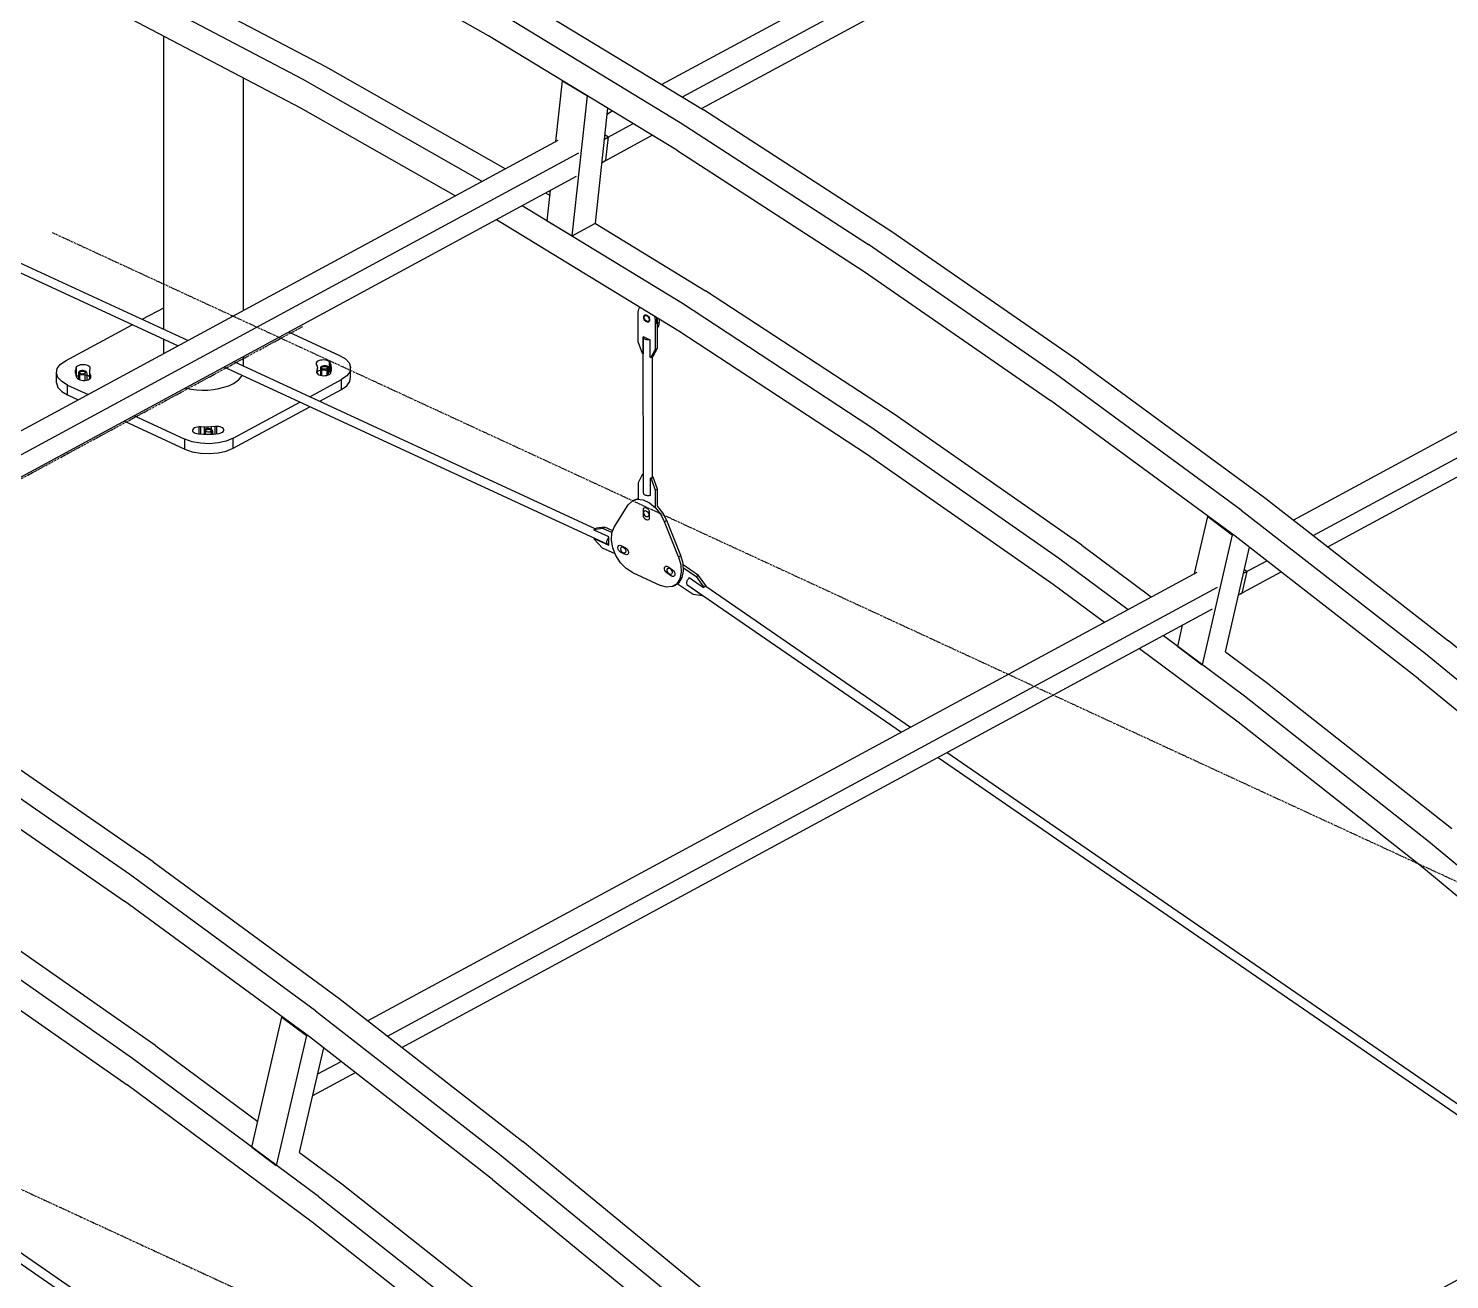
# Model space of a CAD drawing. Header units: millimetres. Extents: x 374 to 117179, y 600 to 17652.
# Drawn here: x 8584 to 11075, y 9114 to 11307 of the extents above; entities that cross this region are included whole.
import ezdxf

# ---------------------------------------------------------------- set-up
doc = ezdxf.new("R2010")
doc.units = ezdxf.units.MM
doc.linetypes.add('DXK_LINE_DOT3', pattern=[5.9187, 2.979, -0.9799, 0.9799, -0.9799])

# ---------------------------------------------------------------- blocks, each defined once
blk = doc.blocks.new('Part-502061-13867 - 2165')
at = {"color": 7, "linetype": 'Continuous'}
for p, q in [((9575.7, 10429.3), (9579.8, 10431.5)), ((9575.7, 10429.3), (9590.4, 10431.2)), ((9575.7, 10428), (9575.7, 10429.3)), ((9601.4, 10416.1), (9575.7, 10428)), ((9576.4, 10413.7), (9575.7, 10413.3)), ((9575.7, 10413.3), (9601.4, 10401.4)), ((9575.7, 10413.3), (9575.7, 10412)), ((9590.4, 10396.5), (9575.7, 10412)), ((9594.5, 10433.4), (9579.8, 10431.5)), ((9590.4, 10431.2), (9594.5, 10433.4)), ((9590.4, 10431.2), (9607.1, 10423.5)), ((9608.4, 10426.9), (9594.5, 10433.4)), ((9601.4, 10401.4), (9601.4, 10416.1)), ((9612.8, 10386.2), (9590.4, 10396.5))]:
    blk.add_line(p, q, dxfattribs=at)
blk = doc.blocks.new('Part-502061-13768 - 2165')
at = {"color": 7, "linetype": 'Continuous'}
for p, q in [((8117.6, 9464.1), (8116.8, 9462.8)), ((8118.6, 9465.3), (8117.6, 9464.1)), ((8119.6, 9466.4), (8118.6, 9465.3)), ((8120.3, 9467), (8119.6, 9466.4)), ((8115.3, 9458.8), (8115.1, 9457.6)), ((8115.1, 9457.6), (8115.3, 9456.6)), ((8115.6, 9460.1), (8115.3, 9458.8)), ((8115.3, 9456.6), (8115.6, 9455.8)), ((8116.1, 9461.4), (8115.6, 9460.1)), ((8115.6, 9455.8), (8116.1, 9455.2)), ((8116.8, 9462.8), (8116.1, 9461.4)), ((8116.1, 9455.2), (10874.7, 7556)), ((8148.9, 9452), (10882.5, 7570)), ((10952.1, 7502.7), (10990.7, 7476.2)), ((10989.7, 7478.6), (10989.8, 7479.5)), ((10989.8, 7477.6), (10989.7, 7478.6)), ((10990.1, 7476.7), (10989.8, 7477.6)), ((10990.7, 7476.2), (10990.1, 7476.7)), ((10991.3, 7475.8), (10990.7, 7476.2)), ((10992.2, 7475.7), (10991.3, 7475.8)), ((10993.1, 7475.9), (10992.2, 7475.7))]:
    blk.add_line(p, q, dxfattribs=at)
blk = doc.blocks.new('GridLine-502061-2286 - 2165')
at = {"color": 246, "linetype": 'DXK_LINE_DOT3'}
blk.add_line((1097.5, 6475.3), (9065.2, 10785), dxfattribs=at)
blk = doc.blocks.new('Part-502061-13780 - 2165')
at = {"color": 7, "linetype": 'Continuous'}
for p, q in [((10256.1, 8663.7), (11719.9, 9455.4)), ((11792.8, 9417.6), (11805.8, 9452.1)), ((11800.8, 9449.4), (11805.8, 9452.1)), ((11802.8, 9454.8), (11805.8, 9452.1)), ((10290.3, 8632.4), (11754.2, 9424.2)), ((11787.8, 9414.9), (11792.8, 9417.6)), ((10309.2, 8615.1), (11741.2, 9389.7)), ((10165.4, 8537.4), (10230.2, 8572.4)), ((10178.4, 8571.9), (10211.4, 8589.7))]:
    blk.add_line(p, q, dxfattribs=at)
blk = doc.blocks.new('GridLine-502061-2292 - 2165')
at = {"color": 246, "linetype": 'DXK_LINE_DOT3'}
blk.add_line((6929.2, 10031.7), (17419.5, 5183.1), dxfattribs=at)
blk = doc.blocks.new('GridLine-502061-2293 - 2165')
at = {"color": 246, "linetype": 'DXK_LINE_DOT3'}
blk.add_line((8626.2, 10949.6), (18693.3, 6296.6), dxfattribs=at)
blk = doc.blocks.new('Part-502061-13895 - 2165')
at = {"color": 7, "linetype": 'Continuous'}
for p, q in [((9685.8, 10789.6), (9685.8, 10800.4)), ((9689.8, 10791.8), (9685.8, 10789.6)), ((9686.6, 10782.4), (9687.9, 10784)), ((9687.9, 10784), (9689, 10786.3)), ((9689, 10786.3), (9689.6, 10788.9)), ((9689.6, 10788.9), (9689.8, 10791.8)), ((9689.8, 10797.9), (9689.8, 10791.8))]:
    blk.add_line(p, q, dxfattribs=at)
blk = doc.blocks.new('Part-502061-13770 - 2165')
at = {"color": 7, "linetype": 'Continuous'}
for p, q in [((8071.6, 10331.8), (9512.8, 11111.3)), ((9594.1, 11113.5), (9600.8, 11117.1)), ((9594.9, 11120.7), (9600.8, 11117.1)), ((9596.4, 11076.2), (9600.8, 11117.1)), ((8108, 10309.7), (9549.2, 11089.2)), ((9589.6, 11072.5), (9596.4, 11076.2)), ((8141.6, 10289.3), (9544.8, 11048.3)), ((7971.7, 10236), (8021.7, 10263)), ((7976.5, 10280.3), (7985.3, 10285.1)), ((7967.3, 10195), (8055.3, 10242.6))]:
    blk.add_line(p, q, dxfattribs=at)
blk = doc.blocks.new('Part-502061-13771 - 2165')
at = {"color": 7, "linetype": 'Continuous'}
for p, q in [((8802.7, 9846.4), (8474.9, 10073.1)), ((8762, 9824.4), (8434.2, 10051.1)), ((8426.5, 10003.5), (8752.8, 9777.8)), ((8802.7, 9846.4), (9128.1, 9607.4)), ((9087.4, 9585.4), (8762, 9824.4)), ((9076.8, 9539.9), (8752.8, 9777.8)), ((9128.1, 9607.4), (9450.7, 9356.4)), ((9087.4, 9585.4), (9410, 9334.4)), ((9397.9, 9290), (9076.8, 9539.9)), ((9770.1, 9093.6), (9450.7, 9356.4)), ((9410, 9334.4), (9729.4, 9071.6)), ((9397.9, 9290), (9715.8, 9028.5))]:
    blk.add_line(p, q, dxfattribs=at)
blk = doc.blocks.new('Part-502061-13779 - 2165')
at = {"color": 7, "linetype": 'Continuous'}
for p, q in [((9178.7, 9568.1), (10632.6, 10354.5)), ((10711.1, 10317.6), (10719.9, 10355.6)), ((10713.8, 10352.3), (10719.9, 10355.6)), ((10715.3, 10359), (10719.9, 10355.6)), ((9213.7, 9540.9), (10668.3, 10327.7)), ((10705, 10314.3), (10711.1, 10317.6)), ((9238.9, 9521.3), (10659.5, 10289.7)), ((9091.5, 9474.8), (9132.2, 9496.8)), ((9082.7, 9436.8), (9157.4, 9477.2))]:
    blk.add_line(p, q, dxfattribs=at)
blk = doc.blocks.new('Part-502061-13899 - 2165')
at = {"color": 7, "linetype": 'Continuous'}
for p, q in [((9758.6, 10348.6), (9731.8, 10367.1)), ((9732.1, 10361.9), (9754.6, 10346.4)), ((9742, 10344), (9742.2, 10344.8)), ((9742.2, 10344.8), (9767.4, 10327.4)), ((9754.6, 10346.4), (9758.6, 10348.6)), ((9754.6, 10346.4), (9767.6, 10328.6)), ((9771.7, 10330.8), (9758.6, 10348.6)), ((9749, 10315), (9721.2, 10334.1)), ((9739.8, 10331.4), (9739.9, 10331.7)), ((9739.8, 10331.4), (9740, 10331.6)), ((9739.8, 10331.4), (9765.1, 10314.1)), ((9764.8, 10312.9), (9749, 10315)), ((9765.1, 10314.1), (9764.8, 10312.9)), ((9764.8, 10312.9), (9766.2, 10313.6)), ((9765.1, 10314.1), (9765.3, 10314.2)), ((9771.5, 10329.6), (9767.4, 10327.4)), ((9767.4, 10327.4), (9767.6, 10328.6)), ((9767.6, 10328.6), (9771.7, 10330.8)), ((9771.7, 10330.8), (9771.5, 10329.6))]:
    blk.add_line(p, q, dxfattribs=at)
blk = doc.blocks.new('Part-502061-13803 - 2165')
at = {"color": 7, "linetype": 'Continuous'}
for p, q in [((8807.7, 9524.1), (8479.3, 9753.6)), ((8767, 9502.1), (8438.6, 9731.5)), ((8430.7, 9684.1), (8757.6, 9455.7)), ((8807.7, 9524.1), (8986.3, 9391.4)), ((9092.8, 9259.9), (8767, 9502.1)), ((9081.9, 9214.7), (8757.6, 9455.7)), ((9059.6, 9336.9), (9133.6, 9282)), ((9133.6, 9282), (9456.4, 9027.4)), ((9092.8, 9259.9), (9415.7, 9005.4)), ((9403.2, 8961.4), (9081.9, 9214.7))]:
    blk.add_line(p, q, dxfattribs=at)
blk = doc.blocks.new('Bolt-502061-13923 - 2165')
at = {"color": 7, "linetype": 'Continuous'}
for p, q in [((9662.7, 10801.3), (9662.9, 10803)), ((9662.9, 10799.3), (9662.7, 10801.3)), ((9662.9, 10803), (9663.6, 10804.4)), ((9663.6, 10797.3), (9662.9, 10799.3)), ((9663.4, 10800.9), (9664, 10803.3)), ((9664, 10798.1), (9663.4, 10800.9)), ((9663.6, 10804.4), (9664.8, 10805.2)), ((9664.8, 10795.4), (9663.6, 10797.3)), ((9664, 10803.3), (9665.6, 10804.4)), ((9665.6, 10795.4), (9664, 10798.1)), ((9664.8, 10805.2), (9666.2, 10805.4)), ((9666.2, 10793.9), (9664.8, 10795.4)), ((9665.6, 10804.4), (9667.8, 10804.1)), ((9667.8, 10793.7), (9665.6, 10795.4)), ((9666.2, 10805.4), (9667.8, 10805)), ((9667.8, 10792.8), (9666.2, 10793.9)), ((9667.8, 10805), (9669.4, 10803.9)), ((9667.8, 10804.1), (9670, 10802.4)), ((9670, 10793.4), (9667.8, 10793.7)), ((9669.4, 10792.4), (9667.8, 10792.8)), ((9669.4, 10803.9), (9670.8, 10802.4)), ((9670.8, 10792.6), (9669.4, 10792.4)), ((9670, 10802.4), (9671.6, 10799.7)), ((9671.6, 10794.5), (9670, 10793.4)), ((9670.8, 10802.4), (9672, 10800.5)), ((9672, 10793.4), (9670.8, 10792.6)), ((9671.6, 10799.7), (9672.2, 10796.9)), ((9672.2, 10796.9), (9671.6, 10794.5)), ((9672, 10800.5), (9672.7, 10798.5)), ((9672.7, 10794.8), (9672, 10793.4)), ((9672.7, 10798.5), (9672.9, 10796.5)), ((9672.9, 10796.5), (9672.7, 10794.8))]:
    blk.add_line(p, q, dxfattribs=at)
blk = doc.blocks.new('Part-502061-13889 - 2165')
at = {"color": 7, "linetype": 'Continuous'}
for p, q in [((8770.6, 11416.3), (9105.1, 11240.4)), ((9064.4, 11218.4), (8729.9, 11394.3)), ((8728.3, 11343.1), (9061.2, 11168.1)), ((9105.1, 11240.4), (9420.3, 11061.3)), ((9379.5, 11039.2), (9064.4, 11218.4)), ((9061.2, 11168.1), (9332.5, 11013.8)), ((9490.7, 11019), (9498.4, 11014.3)), ((9449.9, 10997), (9730.3, 10825.5)), ((9404.5, 10972.4), (9724, 10777)), ((9578, 10965.6), (9771, 10847.6)), ((10101.6, 10631.1), (9771, 10847.6)), ((9730.3, 10825.5), (10060.9, 10609.1)), ((9724, 10777), (10053, 10561.6)), ((10430.1, 10401.6), (10101.6, 10631.1)), ((10060.9, 10609.1), (10389.3, 10379.6)), ((10053, 10561.6), (10379.9, 10333.2)), ((10430.1, 10401.6), (10552.1, 10310.9)), ((10389.3, 10379.6), (10511.4, 10288.9)), ((10379.9, 10333.2), (10469.8, 10266.4)), ((10573.2, 10243), (10715.2, 10137.5)), ((10531.6, 10220.5), (10704.2, 10092.2)), ((10681.9, 10214.5), (10755.9, 10159.5)), ((10715.2, 10137.5), (11038, 9882.9)), ((10755.9, 10159.5), (11078.8, 9905)), ((10704.2, 10092.2), (11025.5, 9838.9)), ((11038, 9882.9), (11357.5, 9616.4)), ((11025.5, 9838.9), (11343.4, 9573.6))]:
    blk.add_line(p, q, dxfattribs=at)
blk = doc.blocks.new('Part-502061-13816 - 2165')
at = {"color": 7, "linetype": 'Continuous'}
for p, q in [((8976, 9346.6), (9028.6, 9574.4)), ((9029.3, 9574.8), (9028.6, 9574.4)), ((9028.6, 9574.4), (9071.4, 9542.2)), ((9071.4, 9542.2), (9018.8, 9314.4)), ((9072.7, 9542.9), (9071.4, 9542.2)), ((9059.6, 9336.9), (9102, 9520.3)), ((8976, 9346.6), (9018.8, 9314.4))]:
    blk.add_line(p, q, dxfattribs=at)
blk = doc.blocks.new('Part-502061-13901 - 2165')
at = {"color": 7, "linetype": 'Continuous'}
for p, q in [((10627.8, 10351.9), (10651, 10452)), ((10651.6, 10452.3), (10651, 10452)), ((10651, 10452), (10693.8, 10419.8)), ((10693.8, 10419.8), (10641.1, 10192)), ((10695, 10420.4), (10693.8, 10419.8)), ((10681.9, 10214.5), (10724.3, 10397.8)), ((10598.3, 10224.2), (10606.9, 10261.2)), ((10598.3, 10224.2), (10641.1, 10192))]:
    blk.add_line(p, q, dxfattribs=at)
blk = doc.blocks.new('Part-502061-14223 - 2165')
at = {"color": 7, "linetype": 'Continuous'}
for p, q in [((9693.9, 11209.3), (11209.8, 12029.2)), ((11209.8, 12029.2), (11246.2, 12007.1)), ((9730.3, 11187.2), (11246.2, 12007.1)), ((11241.8, 11966.2), (11246.2, 12007.1)), ((9763.9, 11166.8), (11241.8, 11966.2)), ((9598.9, 11157.9), (9607.6, 11162.6)), ((9594.1, 11113.5), (9644, 11140.5)), ((9589.6, 11072.5), (9677.6, 11120.1))]:
    blk.add_line(p, q, dxfattribs=at)
blk = doc.blocks.new('Part-502061-14217 - 2165')
at = {"color": 7, "linetype": 'Continuous'}
for p, q in [((8783.9, 10797.5), (8821.4, 10817.8)), ((8649.3, 10724.7), (8766.4, 10788)), ((9040.4, 10775.5), (9129.8, 10734.2)), ((9129.8, 10734.2), (9139.8, 10728.1)), ((8633.5, 10703.2), (8634.9, 10711)), ((8634.9, 10711), (8640.3, 10718.3)), ((8640.3, 10718.3), (8649.3, 10724.7)), ((8668, 10712.8), (8666.9, 10708.3)), ((8668.9, 10714.2), (8668, 10712.8)), ((8668, 10698.4), (8668, 10712.8)), ((8670.5, 10715.5), (8668.9, 10714.2)), ((8668.9, 10696.9), (8668.9, 10714.2)), ((8672.6, 10716.6), (8670.5, 10715.5)), ((8675.1, 10717.4), (8672.6, 10716.6)), ((8678, 10717.8), (8675.1, 10717.4)), ((8681, 10717.9), (8678, 10717.8)), ((8684, 10717.6), (8681, 10717.9)), ((8686.8, 10717), (8684, 10717.6)), ((8689.1, 10716.1), (8686.8, 10717)), ((8691, 10714.9), (8689.1, 10716.1)), ((8692.3, 10713.6), (8691, 10714.9)), ((8691.9, 10707.5), (8692.6, 10710.6)), ((8692.8, 10712.1), (8692.3, 10713.6)), ((8692.6, 10710.6), (8692.8, 10712.1)), ((9088.8, 10721.3), (9088.5, 10719.8)), ((9088.5, 10719.8), (9088.9, 10718.3)), ((9089.8, 10722.8), (9088.8, 10721.3)), ((9088.9, 10718.3), (9090.1, 10715.3)), ((9091.5, 10724), (9089.8, 10722.8)), ((9090.6, 10709), (9089.8, 10705.9)), ((9090.1, 10715.3), (9090.7, 10712.2)), ((9090.7, 10712.2), (9090.6, 10709)), ((9090.6, 10702.5), (9090.6, 10709)), ((9090.7, 10702.4), (9090.7, 10712.2)), ((9093.7, 10725), (9091.5, 10724)), ((9096.4, 10725.8), (9093.7, 10725)), ((9099.3, 10726.1), (9096.4, 10725.8)), ((9096.4, 10708.4), (9099.3, 10708.8)), ((9102.3, 10726.2), (9099.3, 10726.1)), ((9099.3, 10708.8), (9102.3, 10708.8)), ((9105.2, 10725.8), (9102.3, 10726.2)), ((9102.3, 10708.8), (9105.2, 10708.5)), ((9107.9, 10725.1), (9105.2, 10725.8)), ((9110.2, 10724.1), (9107.9, 10725.1)), ((9112, 10722.9), (9110.2, 10724.1)), ((9112, 10705.6), (9112, 10722.9)), ((9113.1, 10721.5), (9112, 10722.9)), ((9113.1, 10704.2), (9113.1, 10721.5)), ((9114.9, 10717.1), (9113.1, 10721.5)), ((9115.7, 10712.6), (9114.9, 10717.1)), ((9114.9, 10705.3), (9114.9, 10717.1)), ((9115.6, 10708.2), (9115.7, 10712.6)), ((9139.8, 10728.1), (9146.4, 10721)), ((9146.4, 10721), (9149, 10713.3)), ((9149, 10713.3), (9147.6, 10705.5)), ((9149, 10696), (9149, 10713.3)), ((8636.1, 10695.5), (8633.5, 10703.2)), ((8633.5, 10685.9), (8633.5, 10703.2)), ((8633.5, 10685.9), (8636.1, 10678.1)), ((8642.7, 10688.3), (8636.1, 10695.5)), ((8652.7, 10682.3), (8642.7, 10688.3)), ((8666.9, 10708.3), (8666.8, 10703.8)), ((8666.8, 10703.8), (8667.6, 10699.4)), ((8666.9, 10703.1), (8666.9, 10708.3)), ((8667.6, 10699.4), (8669.4, 10695)), ((8668.7, 10696.6), (8668.9, 10696.9)), ((8668.9, 10696.9), (8670.5, 10698.2)), ((8669.4, 10695), (8670.5, 10693.6)), ((8670.5, 10698.2), (8672.6, 10699.3)), ((8670.5, 10693.6), (8672.3, 10692.3)), ((8672.3, 10692.3), (8674.6, 10691.3)), ((8672.6, 10699.3), (8675.1, 10700)), ((8674.6, 10691.3), (8677.2, 10690.7)), ((8675.1, 10700), (8678, 10700.5)), ((8677.2, 10690.7), (8680.2, 10690.3)), ((8678, 10700.5), (8681, 10700.6)), ((8680.2, 10690.3), (8683.2, 10690.3)), ((8681, 10700.6), (8684, 10700.3)), ((8683.2, 10690.3), (8686.1, 10690.7)), ((8684, 10700.3), (8686.8, 10699.7)), ((8686.1, 10690.7), (8688.8, 10691.4)), ((8686.8, 10699.7), (8689.1, 10698.8)), ((8688.8, 10691.4), (8691, 10692.5)), ((8689.1, 10698.8), (8691, 10697.6)), ((8691, 10697.6), (8691.8, 10696.8)), ((8691, 10692.5), (8692.7, 10693.7)), ((8691.8, 10704.3), (8691.9, 10707.5)), ((8692.4, 10701.2), (8691.8, 10704.3)), ((8691.8, 10693), (8691.8, 10704.3)), ((8692.4, 10693.5), (8692.4, 10701.2)), ((8693.6, 10698.1), (8692.4, 10701.2)), ((8692.7, 10693.7), (8693.7, 10695.1)), ((8693.6, 10695), (8693.6, 10698.1)), ((8694, 10696.6), (8693.6, 10698.1)), ((8693.7, 10695.1), (8694, 10696.6)), ((9077.6, 10661.7), (9133.1, 10691.8)), ((9089.8, 10705.9), (9089.7, 10704.4)), ((9089.7, 10704.4), (9090.2, 10702.9)), ((9089.8, 10703.9), (9089.8, 10705.9)), ((9090.2, 10702.9), (9091.5, 10701.5)), ((9090.7, 10706.1), (9091.5, 10706.7)), ((9091.5, 10706.7), (9093.7, 10707.7)), ((9091.5, 10701.5), (9093.3, 10700.4)), ((9093.3, 10700.4), (9095.7, 10699.4)), ((9093.7, 10707.7), (9096.4, 10708.4)), ((9095.7, 10699.4), (9098.5, 10698.8)), ((9098.5, 10698.8), (9101.4, 10698.6)), ((9101.4, 10698.6), (9104.5, 10698.7)), ((9104.5, 10698.7), (9107.3, 10699.1)), ((9105.2, 10708.5), (9107.9, 10707.8)), ((9107.3, 10699.1), (9109.9, 10699.9)), ((9107.9, 10707.8), (9110.2, 10706.8)), ((9109.9, 10699.9), (9112, 10701)), ((9110.2, 10706.8), (9112, 10705.6)), ((9112, 10705.6), (9113.1, 10704.2)), ((9112, 10701), (9113.6, 10702.3)), ((9113.1, 10704.2), (9113.7, 10702.5)), ((9113.6, 10702.3), (9114.5, 10703.7)), ((9114.5, 10703.7), (9115.6, 10708.2)), ((9142.2, 10698.2), (9133.1, 10691.8)), ((9133.1, 10674.4), (9133.1, 10691.8)), ((9147.6, 10705.5), (9142.2, 10698.2)), ((9142.2, 10680.8), (9147.6, 10688.2)), ((9147.6, 10688.2), (9149, 10696)), ((8636.1, 10678.1), (8642.7, 10671)), ((8642.7, 10671), (8652.7, 10665)), ((8652.7, 10665), (8652.7, 10682.3)), ((8652.7, 10682.3), (8688.8, 10665.6)), ((8652.7, 10665), (8671.5, 10656.3)), ((9094.9, 10653.8), (9133.1, 10674.4)), ((9133.1, 10674.4), (9142.2, 10680.8)), ((8943.1, 10589), (9060.1, 10652.3)), ((8943.1, 10571.6), (9077.4, 10644.3)), ((8751.6, 10619.3), (8858.3, 10570)), ((8768.9, 10628.6), (8858.3, 10587.3)), ((8911.5, 10609.4), (8905.3, 10608.8)), ((8914.5, 10609.6), (8911.5, 10609.4)), ((8911.5, 10596.7), (8911.5, 10609.4)), ((8917.5, 10609.5), (8914.5, 10609.6)), ((8914.5, 10597), (8914.5, 10609.6)), ((8920.3, 10609), (8917.5, 10609.5)), ((8871.1, 10582.8), (8858.3, 10587.3)), ((8858.3, 10570), (8858.3, 10587.3)), ((8872.4, 10604.6), (8871.9, 10603.1)), ((8871.9, 10603.1), (8872.1, 10601.6)), ((8872.1, 10601.6), (8873, 10600.2)), ((8873.6, 10606), (8872.4, 10604.6)), ((8873, 10600.2), (8874.6, 10598.9)), ((8875.5, 10607.2), (8873.6, 10606)), ((8874.6, 10598.9), (8876.7, 10597.8)), ((8877.9, 10608.1), (8875.5, 10607.2)), ((8876.7, 10597.8), (8879.3, 10597.1)), ((8880.6, 10608.7), (8877.9, 10608.1)), ((8879.3, 10597.1), (8882.2, 10596.6)), ((8883.6, 10609), (8880.6, 10608.7)), ((8882.2, 10596.6), (8891.1, 10596.1)), ((8883.6, 10596.5), (8883.6, 10609)), ((8886.6, 10608.9), (8883.6, 10609)), ((8886.6, 10596.4), (8886.6, 10608.9)), ((8892.8, 10608.5), (8886.6, 10608.9)), ((8891.1, 10596.1), (8900.1, 10596)), ((8899.1, 10608.5), (8892.8, 10608.5)), ((8892.8, 10596.1), (8892.8, 10608.5)), ((8905.3, 10608.8), (8899.1, 10608.5)), ((8900.1, 10596), (8909, 10596.4)), ((8905.3, 10596.3), (8905.3, 10608.8)), ((8909, 10596.4), (8917.8, 10597.3)), ((8917.8, 10597.3), (8920.6, 10597.9)), ((8922.8, 10608.1), (8920.3, 10609)), ((8920.6, 10597.9), (8923, 10598.8)), ((8924.8, 10607), (8922.8, 10608.1)), ((8923, 10598.8), (8925, 10599.9)), ((8926.3, 10605.7), (8924.8, 10607)), ((8925, 10599.9), (8926.4, 10601.2)), ((8927, 10604.2), (8926.3, 10605.7)), ((8926.4, 10601.2), (8927.1, 10602.7)), ((8927.1, 10602.7), (8927, 10604.2)), ((8943.1, 10589), (8931, 10583.9)), ((8943.1, 10571.6), (8943.1, 10589)), ((8858.3, 10570), (8871.1, 10565.4)), ((8885.8, 10580.1), (8871.1, 10582.8)), ((8871.1, 10565.4), (8885.8, 10562.7)), ((8901.4, 10579.3), (8885.8, 10580.1)), ((8885.8, 10562.7), (8901.4, 10562)), ((8916.8, 10580.7), (8901.4, 10579.3)), ((8901.4, 10562), (8916.8, 10563.3)), ((8931, 10583.9), (8916.8, 10580.7)), ((8916.8, 10563.3), (8931, 10566.6)), ((8931, 10566.6), (8943.1, 10571.6))]:
    blk.add_line(p, q, dxfattribs=at)
blk = doc.blocks.new('Part-502061-13850 - 2165')
at = {"color": 7, "linetype": 'Continuous'}
for p, q in [((7221.9, 11506.6), (7221.8, 11505.2)), ((7222.2, 11508.1), (7221.9, 11506.6)), ((7222.7, 11509.5), (7222.2, 11508.1)), ((7223.4, 11511), (7222.7, 11509.5)), ((7224.2, 11512.3), (7223.4, 11511)), ((7225.2, 11513.4), (7224.2, 11512.3)), ((7225.9, 11514.1), (7225.2, 11513.4)), ((7221.8, 11505.2), (7221.9, 11503.9)), ((7221.9, 11503.9), (7222.2, 11502.8)), ((7222.2, 11502.8), (7222.7, 11501.9)), ((7222.7, 11501.9), (7223.4, 11501.2)), ((7223.4, 11501.2), (7224.2, 11500.8)), ((7224.2, 11500.8), (7471.1, 11386.7)), ((7254.4, 11504.4), (7488.6, 11396.1)), ((7568.5, 11359.2), (8864.1, 10760.4)), ((7551, 11349.7), (8846.6, 10751)), ((8926.7, 10713.9), (9600.4, 10402.5)), ((8944.2, 10723.4), (9577.9, 10430.5)), ((9598.1, 10408.4), (9598.4, 10409.9)), ((9598.4, 10409.9), (9598.9, 10411.3)), ((9598.9, 10411.3), (9599.6, 10412.8)), ((9599.6, 10412.8), (9600.4, 10414.1)), ((9600.4, 10414.1), (9601.4, 10415.2)), ((9601.4, 10415.2), (9601.4, 10415.3)), ((9598, 10407), (9598.1, 10408.4)), ((9598.1, 10405.7), (9598, 10407)), ((9598.4, 10404.6), (9598.1, 10405.7)), ((9598.9, 10403.6), (9598.4, 10404.6)), ((9599.6, 10403), (9598.9, 10403.6)), ((9600.4, 10402.5), (9599.6, 10403)), ((9601.4, 10402.4), (9600.4, 10402.5)), ((9601.4, 10402.4), (9601.4, 10402.4))]:
    blk.add_line(p, q, dxfattribs=at)
blk = doc.blocks.new('Part-502061-13859 - 2165')
at = {"color": 7, "linetype": 'Continuous'}
for p, q in [((9737.6, 10336.3), (9737.5, 10335.1)), ((9737.9, 10337.6), (9737.6, 10336.3)), ((9738.4, 10338.9), (9737.9, 10337.6)), ((9739.1, 10340.3), (9738.4, 10338.9)), ((9740, 10341.6), (9739.1, 10340.3)), ((9740.9, 10342.8), (9740, 10341.6)), ((9742, 10343.9), (9740.9, 10342.8)), ((9742.6, 10344.5), (9742, 10343.9)), ((9737.5, 10335.1), (9737.6, 10334.1)), ((9737.6, 10334.1), (9737.9, 10333.3)), ((9737.9, 10333.3), (9738.4, 10332.7)), ((9738.4, 10332.7), (10114.1, 10074)), ((9771.2, 10329.5), (10129.9, 10082.6)), ((10194.5, 10038.1), (11339.6, 9249.7)), ((10178.7, 10029.6), (11323.8, 9241.2)), ((11386.7, 9197.9), (12497, 8433.5)), ((11402.5, 9206.5), (12504.8, 8447.6)), ((12574.4, 8380.2), (12613, 8353.7)), ((12612.1, 8356.1), (12612.2, 8357)), ((12612.2, 8355.1), (12612.1, 8356.1)), ((12612.5, 8354.3), (12612.2, 8355.1)), ((12613, 8353.7), (12612.5, 8354.3)), ((12613.7, 8353.3), (12613, 8353.7)), ((12614.5, 8353.3), (12613.7, 8353.3)), ((12615.4, 8353.4), (12614.5, 8353.3))]:
    blk.add_line(p, q, dxfattribs=at)
blk = doc.blocks.new('Part-502061-13860 - 2165')
at = {"color": 7, "linetype": 'Continuous'}
for p, q in [((9661.8, 10765.2), (9661.9, 10766)), ((9662.1, 10764.4), (9661.8, 10765.2)), ((9662.1, 10492.6), (9661.8, 10765.2)), ((9661.9, 10766), (9662.3, 10766.7)), ((9662.6, 10763.7), (9662.1, 10764.4)), ((9662.3, 10766.7), (9662.4, 10766.8)), ((9663.4, 10763), (9662.6, 10763.7)), ((9664.4, 10762.4), (9663.4, 10763)), ((9665.7, 10762), (9664.4, 10762.4)), ((9667.1, 10761.6), (9665.7, 10762)), ((9668.6, 10761.4), (9667.1, 10761.6)), ((9670.1, 10761.4), (9668.6, 10761.4)), ((9671.7, 10761.5), (9670.1, 10761.4)), ((9673.2, 10761.7), (9671.7, 10761.5)), ((9673.2, 10761.8), (9673.2, 10761.7)), ((9678, 10521.1), (9677.9, 10732)), ((9662.1, 10492.6), (9662.3, 10491.8)), ((9662.3, 10491.8), (9662.8, 10491.1)), ((9662.8, 10491.1), (9663.6, 10490.4)), ((9663.6, 10490.4), (9664.6, 10489.8)), ((9664.6, 10489.8), (9665.9, 10489.3)), ((9665.9, 10489.3), (9667.3, 10489)), ((9667.3, 10489), (9668.8, 10488.8)), ((9668.8, 10488.8), (9670.4, 10488.7)), ((9670.4, 10488.7), (9671.9, 10488.9)), ((9671.9, 10488.9), (9673.4, 10489.1)), ((9673.4, 10489.1), (9674.3, 10489.4))]:
    blk.add_line(p, q, dxfattribs=at)
blk = doc.blocks.new('Part-502061-13861 - 2165')
at = {"color": 7, "linetype": 'Continuous'}
for p, q in [((9390.5, 11294.4), (9059.4, 11481.6)), ((9435.9, 11365.9), (9767.4, 11164.7)), ((9395.1, 11343.9), (9726.6, 11142.7)), ((9720.5, 11094.1), (9390.5, 11294.4)), ((10097.2, 10950.6), (9767.4, 11164.7)), ((9726.6, 11142.7), (10056.5, 10928.6)), ((9720.5, 11094.1), (10048.8, 10881)), ((10425.1, 10724), (10097.2, 10950.6)), ((10384.3, 10701.9), (10056.5, 10928.6)), ((10048.8, 10881), (10375.2, 10655.3)), ((10425.1, 10724), (10750.5, 10485)), ((10709.8, 10462.9), (10384.3, 10701.9)), ((10699.1, 10417.4), (10375.2, 10655.3)), ((10750.5, 10485), (11073.1, 10233.9)), ((10709.8, 10462.9), (11032.4, 10211.9)), ((11020.2, 10167.5), (10699.1, 10417.4)), ((11032.4, 10211.9), (11351.7, 9949.1)), ((11392.5, 9971.1), (11073.1, 10233.9)), ((11020.2, 10167.5), (11338.1, 9906))]:
    blk.add_line(p, q, dxfattribs=at)
blk = doc.blocks.new('Part-502061-13866 - 2165')
at = {"color": 7, "linetype": 'Continuous'}
for p, q in [((9610.9, 10433.2), (9635.4, 10472)), ((9635.4, 10472), (9642.3, 10478.9)), ((9642.3, 10478.9), (9651.3, 10482)), ((9642.3, 10478.9), (9646.3, 10481.1)), ((9646.3, 10481.1), (9653.3, 10483.5)), ((9651.3, 10482), (9661.8, 10481)), ((9661.8, 10481), (9672.7, 10475.9)), ((9672.7, 10475.9), (9683.2, 10467.3)), ((9683.2, 10467.3), (9692.2, 10455.9)), ((9687.2, 10469.5), (9686, 10470.5)), ((9696.3, 10458.1), (9687.2, 10469.5)), ((9692.2, 10455.9), (9699, 10442.6)), ((9703.1, 10444.8), (9696.3, 10458.1)), ((9703.1, 10444.8), (9699, 10442.6)), ((9723.6, 10381.2), (9699, 10442.6)), ((9727.6, 10383.4), (9703.1, 10444.8)), ((9606.1, 10410.6), (9606.9, 10423.1)), ((9608.5, 10396.9), (9606.1, 10410.6)), ((9606.9, 10423.1), (9610.9, 10433.2)), ((9614, 10383.2), (9608.5, 10396.9)), ((9622, 10370.7), (9614, 10383.2)), ((9631.9, 10360.5), (9622, 10370.7)), ((9642.7, 10353.6), (9631.9, 10360.5)), ((9723.6, 10381.2), (9727.6, 10383.4)), ((9723.6, 10381.2), (9727.6, 10367.3)), ((9731.6, 10369.5), (9727.6, 10383.4)), ((9727.6, 10367.3), (9728.4, 10354.1)), ((9732.4, 10356.3), (9731.6, 10369.5)), ((9642.7, 10353.6), (9691.8, 10330.9)), ((9716.5, 10331.1), (9724.5, 10336.2)), ((9725.9, 10342.6), (9720.5, 10334)), ((9724.5, 10336.2), (9730, 10344.8)), ((9728.4, 10354.1), (9725.9, 10342.6)), ((9730, 10344.8), (9732.4, 10356.3)), ((9702.6, 10327.9), (9691.8, 10330.9)), ((9712.4, 10328.9), (9702.6, 10327.9)), ((9720.5, 10334), (9712.4, 10328.9)), ((9712.4, 10328.9), (9716.5, 10331.1))]:
    blk.add_line(p, q, dxfattribs=at)
blk = doc.blocks.new('Part-502061-14215 - 2165')
at = {"color": 7, "linetype": 'Continuous'}
for p, q in [((8821.4, 10780.2), (8821.4, 11294.2)), ((8961.1, 10812.9), (8961.1, 11220.7)), ((8821.4, 10737.3), (8821.4, 10762.6)), ((8961.1, 10715.6), (8961.1, 10732.5)), ((8935.3, 10681.1), (8942.5, 10684.5)), ((8942.5, 10684.5), (8948.8, 10688.4)), ((8948.8, 10688.4), (8953.8, 10692.7)), ((8953.8, 10692.7), (8957.6, 10697.3)), ((8957.6, 10697.3), (8958.5, 10699.2)), ((8859, 10677.3), (8860.2, 10677)), ((8860.2, 10677), (8869.4, 10675.1)), ((8869.4, 10675.1), (8879.1, 10673.8)), ((8879.1, 10673.8), (8889, 10673.3)), ((8889, 10673.3), (8899, 10673.5)), ((8899, 10673.5), (8908.8, 10674.4)), ((8908.8, 10674.4), (8918.2, 10676)), ((8918.2, 10676), (8927.1, 10678.3)), ((8927.1, 10678.3), (8935.3, 10681.1))]:
    blk.add_line(p, q, dxfattribs=at)
blk = doc.blocks.new('Part-502061-13890 - 2165')
at = {"color": 7, "linetype": 'Continuous'}
for p, q in [((9508.6, 11109.1), (9520.2, 11215.6)), ((9520.2, 11215.7), (9520.2, 11215.6)), ((9520.2, 11215.6), (9563.9, 11189.2)), ((9537.4, 10943.6), (9563.9, 11189.2)), ((9578.1, 10965.7), (9599.9, 11167.3)), ((9493.6, 10970.1), (9499.4, 11023.7)), ((9493.6, 10970.1), (9537.4, 10943.6)), ((9537.4, 10943.6), (9578.1, 10965.7))]:
    blk.add_line(p, q, dxfattribs=at)
blk = doc.blocks.new('Part-502061-13898 - 2165')
at = {"color": 7, "linetype": 'Continuous'}
for p, q in [((9653.3, 10511.4), (9660.7, 10525.3)), ((9653.3, 10482.3), (9653.3, 10511.4)), ((9660.7, 10525.3), (9662, 10526.1)), ((9661.8, 10524.8), (9660.7, 10525.3)), ((9662, 10525), (9661.8, 10524.8)), ((9661.8, 10524.8), (9661.8, 10494.5)), ((9674.3, 10519.1), (9678.3, 10521.3)), ((9674.3, 10488.7), (9674.3, 10519.1)), ((9674.3, 10519.1), (9675.4, 10518.5)), ((9675.4, 10518.5), (9679.4, 10520.8)), ((9675.4, 10518.5), (9682.7, 10497.8)), ((9678.3, 10521.3), (9679.4, 10520.8)), ((9686.8, 10500), (9679.4, 10520.8)), ((9661.8, 10494.5), (9662.1, 10494.7)), ((9661.8, 10494.5), (9662.1, 10494.4)), ((9673.5, 10489.1), (9674.3, 10488.7)), ((9682.7, 10497.8), (9686.8, 10500)), ((9682.7, 10497.8), (9682.7, 10468.8)), ((9686.8, 10469.9), (9686.8, 10500))]:
    blk.add_line(p, q, dxfattribs=at)
blk = doc.blocks.new('Part-502061-13900 - 2165')
at = {"color": 7, "linetype": 'Continuous'}
for p, q in [((9653.1, 10810), (9653.3, 10812.9)), ((9653.1, 10758.1), (9653.1, 10810)), ((9653.3, 10812.9), (9654, 10815.5)), ((9654, 10815.5), (9655.1, 10817.8)), ((9655.1, 10817.8), (9655.8, 10818.7)), ((9681.5, 10803), (9681.6, 10802.8)), ((9681.6, 10802.8), (9682.3, 10799.6)), ((9682.3, 10799.6), (9682.5, 10796.4)), ((9682.5, 10796.4), (9686.6, 10798.6)), ((9682.5, 10796.4), (9682.5, 10744.5)), ((9686.6, 10746.7), (9686.6, 10798.6)), ((9661.6, 10767.1), (9673.2, 10761.7)), ((9661.6, 10767.1), (9661.6, 10736.8)), ((9673.2, 10761.7), (9674, 10761.4)), ((9674, 10731.1), (9674, 10761.4)), ((9660.5, 10737.3), (9653.1, 10758.1)), ((9661.6, 10736.8), (9660.5, 10737.3)), ((9661.6, 10736.8), (9661.9, 10737)), ((9682.5, 10744.5), (9675.1, 10730.6)), ((9679.2, 10732.8), (9686.6, 10746.7)), ((9682.5, 10744.5), (9686.6, 10746.7)), ((9675.1, 10730.6), (9674, 10731.1)), ((9675.1, 10730.6), (9679.2, 10732.8))]:
    blk.add_line(p, q, dxfattribs=at)
blk = doc.blocks.new('Bolt-502061-13914 - 2165')
at = {"color": 7, "linetype": 'Continuous'}
for p, q in [((9662.1, 10463.7), (9662.5, 10465.8)), ((9662.1, 10454.2), (9662.1, 10463.7)), ((9662.5, 10465.8), (9663.6, 10467.3)), ((9662.8, 10458.6), (9663.4, 10460.9)), ((9663.4, 10460.9), (9665, 10462.1)), ((9663.6, 10467.3), (9665.3, 10467.8)), ((9665, 10462.1), (9667.2, 10461.8)), ((9665.3, 10467.8), (9667.2, 10467.4)), ((9667.2, 10467.4), (9669.2, 10466)), ((9667.2, 10461.8), (9669.4, 10460)), ((9669.2, 10466), (9670.9, 10463.9)), ((9669.4, 10460), (9671, 10457.4)), ((9670.9, 10463.9), (9672, 10461.5)), ((9672, 10461.5), (9672.4, 10459)), ((9662.5, 10451.7), (9662.1, 10454.2)), ((9663.6, 10449.2), (9662.5, 10451.7)), ((9663.4, 10455.7), (9662.8, 10458.6)), ((9665, 10453.1), (9663.4, 10455.7)), ((9665.3, 10447.1), (9663.6, 10449.2)), ((9667.2, 10451.4), (9665, 10453.1)), ((9667.2, 10445.7), (9665.3, 10447.1)), ((9669.4, 10451), (9667.2, 10451.4)), ((9669.2, 10445.3), (9667.2, 10445.7)), ((9670.9, 10445.8), (9669.2, 10445.3)), ((9671, 10452.2), (9669.4, 10451)), ((9672, 10447.3), (9670.9, 10445.8)), ((9671, 10457.4), (9671.6, 10454.5)), ((9671.6, 10454.5), (9671, 10452.2)), ((9672.4, 10449.4), (9672, 10447.3)), ((9672.4, 10459), (9672.4, 10449.4))]:
    blk.add_line(p, q, dxfattribs=at)
blk = doc.blocks.new('Bolt-502061-13915 - 2165')
at = {"color": 7, "linetype": 'Continuous'}
for p, q in [((9617.5, 10397.2), (9617.9, 10399.4)), ((9617.9, 10394.7), (9617.5, 10397.2)), ((9617.9, 10399.4), (9619, 10400.8)), ((9619, 10392.3), (9617.9, 10394.7)), ((9619, 10400.8), (9620.7, 10401.4)), ((9620.7, 10390.2), (9619, 10392.3)), ((9620.7, 10401.4), (9622.7, 10400.9)), ((9622.7, 10388.8), (9620.7, 10390.2)), ((9622.3, 10395), (9622.9, 10397.4)), ((9622.9, 10392.2), (9622.3, 10395)), ((9622.7, 10400.9), (9630.7, 10397.2)), ((9630.7, 10385.1), (9622.7, 10388.8)), ((9622.9, 10397.4), (9624.5, 10398.5)), ((9624.5, 10389.5), (9622.9, 10392.2)), ((9624.5, 10398.5), (9626.7, 10398.2)), ((9626.7, 10387.8), (9624.5, 10389.5)), ((9626.7, 10398.2), (9628.9, 10396.5)), ((9628.9, 10387.5), (9626.7, 10387.8)), ((9628.9, 10396.5), (9630.5, 10393.8)), ((9630.5, 10388.6), (9628.9, 10387.5)), ((9630.5, 10393.8), (9631.1, 10391)), ((9631.1, 10391), (9630.5, 10388.6)), ((9630.7, 10397.2), (9632.7, 10395.8)), ((9632.7, 10384.6), (9630.7, 10385.1)), ((9632.7, 10395.8), (9634.4, 10393.7)), ((9634.4, 10385.2), (9632.7, 10384.6)), ((9634.4, 10393.7), (9635.5, 10391.3)), ((9635.5, 10386.6), (9634.4, 10385.2)), ((9635.5, 10391.3), (9635.9, 10388.8)), ((9635.9, 10388.8), (9635.5, 10386.6))]:
    blk.add_line(p, q, dxfattribs=at)
blk = doc.blocks.new('Bolt-502061-13916 - 2165')
at = {"color": 7, "linetype": 'Continuous'}
for p, q in [((9699, 10362), (9699.8, 10363.8)), ((9699.1, 10359.6), (9699, 10362)), ((9699.8, 10363.8), (9701.2, 10364.9)), ((9701.2, 10364.9), (9703.1, 10364.9)), ((9703.1, 10364.9), (9705.1, 10364)), ((9703.7, 10358.8), (9704.7, 10360.7)), ((9704.7, 10360.7), (9706.6, 10361.4)), ((9705.1, 10364), (9713, 10358.6)), ((9706.6, 10361.4), (9708.9, 10360.5)), ((9708.9, 10360.5), (9710.9, 10358.4)), ((9699.8, 10357.1), (9699.1, 10359.6)), ((9701.3, 10354.8), (9699.8, 10357.1)), ((9703.1, 10353), (9701.3, 10354.8)), ((9711.1, 10347.5), (9703.1, 10353)), ((9703.9, 10356), (9703.7, 10358.8)), ((9705.2, 10353.2), (9703.9, 10356)), ((9707.2, 10351.1), (9705.2, 10353.2)), ((9709.5, 10350.2), (9707.2, 10351.1)), ((9711.4, 10350.8), (9709.5, 10350.2)), ((9710.9, 10358.4), (9712.2, 10355.6)), ((9713.1, 10346.6), (9711.1, 10347.5)), ((9712.4, 10352.8), (9711.4, 10350.8)), ((9712.2, 10355.6), (9712.4, 10352.8)), ((9713, 10358.6), (9714.9, 10356.8)), ((9714.9, 10346.7), (9713.1, 10346.6)), ((9714.9, 10356.8), (9716.3, 10354.5)), ((9716.3, 10347.7), (9714.9, 10346.7)), ((9716.3, 10354.5), (9717.1, 10352)), ((9717.1, 10349.6), (9716.3, 10347.7)), ((9717.1, 10352), (9717.1, 10349.6))]:
    blk.add_line(p, q, dxfattribs=at)
blk = doc.blocks.new('Bolt-502061-14218 - 2165')
at = {"color": 7, "linetype": 'Continuous'}
for p, q in [((9096.6, 10713.9), (9096, 10712.8)), ((9096, 10712.8), (9096, 10699.4)), ((9097.9, 10714.9), (9096.6, 10713.9)), ((9099.7, 10715.6), (9097.9, 10714.9)), ((9098.3, 10713), (9099.5, 10714.1)), ((9098.4, 10711.7), (9098.3, 10713)), ((9098.3, 10698.9), (9098.3, 10713)), ((9099.8, 10710.6), (9098.4, 10711.7)), ((9099.5, 10714.1), (9101.7, 10714.8)), ((9101.8, 10716), (9099.7, 10715.6)), ((9102.1, 10710), (9099.8, 10710.6)), ((9101.7, 10714.8), (9104.3, 10714.8)), ((9104.1, 10716), (9101.8, 10716)), ((9104.7, 10710), (9102.1, 10710)), ((9106.2, 10715.7), (9104.1, 10716)), ((9104.3, 10714.8), (9106.6, 10714.2)), ((9106.9, 10710.7), (9104.7, 10710)), ((9108.1, 10715.1), (9106.2, 10715.7)), ((9106.6, 10714.2), (9108, 10713.1)), ((9108.1, 10711.8), (9106.9, 10710.7)), ((9108, 10713.1), (9108.1, 10711.8)), ((9109.5, 10714.2), (9108.1, 10715.1)), ((9108.1, 10699.3), (9108.1, 10711.8)), ((9110.3, 10713.1), (9109.5, 10714.2)), ((9110.4, 10712), (9110.3, 10713.1)), ((9110.4, 10700.2), (9110.4, 10712)), ((8672.7, 10705.6), (8672.1, 10704.5)), ((8672.1, 10704.5), (8672.1, 10692.5)), ((8673.9, 10706.5), (8672.7, 10705.6)), ((8675.7, 10707.2), (8673.9, 10706.5)), ((8674.4, 10704.6), (8675.6, 10705.8)), ((8674.5, 10703.3), (8674.4, 10704.6)), ((8674.4, 10691.4), (8674.4, 10704.6)), ((8675.9, 10702.2), (8674.5, 10703.3)), ((8675.6, 10705.8), (8677.8, 10706.5)), ((8677.9, 10707.6), (8675.7, 10707.2)), ((8678.2, 10701.6), (8675.9, 10702.2)), ((8677.8, 10706.5), (8680.4, 10706.5)), ((8680.1, 10707.7), (8677.9, 10707.6)), ((8680.8, 10701.7), (8678.2, 10701.6)), ((8682.3, 10707.4), (8680.1, 10707.7)), ((8680.4, 10706.5), (8682.7, 10705.9)), ((8682.9, 10702.4), (8680.8, 10701.7)), ((8684.2, 10706.7), (8682.3, 10707.4)), ((8682.7, 10705.9), (8684, 10704.8)), ((8684.1, 10703.5), (8682.9, 10702.4)), ((8684, 10704.8), (8684.1, 10703.5)), ((8684.1, 10690.5), (8684.1, 10703.5)), ((8685.6, 10705.8), (8684.2, 10706.7)), ((8686.4, 10704.8), (8685.6, 10705.8)), ((8686.5, 10703.6), (8686.4, 10704.8)), ((8686.5, 10703.6), (8686.5, 10690.8)), ((8893, 10603.8), (8892.4, 10602.7)), ((8892.4, 10602.7), (8892.4, 10596.1)), ((8894.2, 10604.7), (8893, 10603.8)), ((8896, 10605.4), (8894.2, 10604.7)), ((8894.7, 10602.8), (8895.9, 10603.9)), ((8894.8, 10601.5), (8894.7, 10602.8)), ((8894.7, 10596), (8894.7, 10602.8)), ((8896.2, 10600.4), (8894.8, 10601.5)), ((8895.9, 10603.9), (8898.1, 10604.6)), ((8898.2, 10605.8), (8896, 10605.4)), ((8898.5, 10599.8), (8896.2, 10600.4)), ((8898.1, 10604.6), (8900.7, 10604.7)), ((8900.4, 10605.9), (8898.2, 10605.8)), ((8901.1, 10599.9), (8898.5, 10599.8)), ((8902.6, 10605.5), (8900.4, 10605.9)), ((8900.7, 10604.7), (8903, 10604.1)), ((8903.2, 10600.6), (8901.1, 10599.9)), ((8904.5, 10604.9), (8902.6, 10605.5)), ((8903, 10604.1), (8904.3, 10603)), ((8904.4, 10601.7), (8903.2, 10600.6)), ((8904.3, 10603), (8904.4, 10601.7)), ((8904.4, 10596.2), (8904.4, 10601.7)), ((8905.9, 10604), (8904.5, 10604.9)), ((8906.7, 10603), (8905.9, 10604)), ((8906.8, 10601.8), (8906.7, 10603)), ((8906.8, 10601.8), (8906.8, 10596.3))]:
    blk.add_line(p, q, dxfattribs=at)
blk = doc.blocks.new('Part-502061-14224 - 2165')
at = {"color": 7, "linetype": 'Continuous'}
for p, q in [((12329.6, 11272.4), (10801.1, 10445.6)), ((12365.3, 11245.6), (12329.6, 11272.4)), ((10836, 10418.4), (12365.3, 11245.6)), ((12356.5, 11207.6), (12365.3, 11245.6)), ((10861.2, 10398.8), (12356.5, 11207.6)), ((10713.8, 10352.3), (10754.5, 10374.3)), ((10705, 10314.3), (10779.7, 10354.7))]:
    blk.add_line(p, q, dxfattribs=at)

msp = doc.modelspace()

# ---------------------------------------------------------------- block references
for name in ['Part-502061-14215 - 2165', 'Part-502061-14223 - 2165', 'Part-502061-13861 - 2165', 'Part-502061-13889 - 2165', 'Part-502061-13850 - 2165', 'Part-502061-14224 - 2165', 'Part-502061-13890 - 2165', 'Part-502061-13770 - 2165', 'Part-502061-13771 - 2165', 'GridLine-502061-2293 - 2165', 'Part-502061-14217 - 2165', 'Part-502061-13900 - 2165', 'GridLine-502061-2286 - 2165', 'Bolt-502061-13923 - 2165', 'Part-502061-13895 - 2165', 'Part-502061-13860 - 2165', 'Bolt-502061-14218 - 2165', 'Part-502061-13803 - 2165', 'Part-502061-13898 - 2165', 'Part-502061-13866 - 2165', 'Bolt-502061-13914 - 2165', 'Part-502061-13901 - 2165', 'Part-502061-13867 - 2165', 'Bolt-502061-13915 - 2165', 'Bolt-502061-13916 - 2165', 'Part-502061-13899 - 2165', 'Part-502061-13779 - 2165', 'Part-502061-13859 - 2165', 'GridLine-502061-2292 - 2165', 'Part-502061-13816 - 2165', 'Part-502061-13768 - 2165', 'Part-502061-13780 - 2165']:
    msp.add_blockref(name, (0, 0))

doc.saveas('drawing.dxf')
